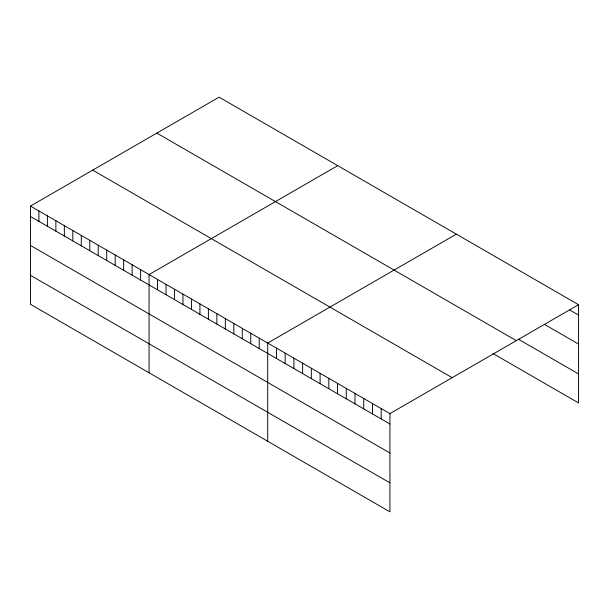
<?xml version="1.0" encoding="UTF-8"?>
<svg xmlns="http://www.w3.org/2000/svg" width="609" height="609" viewBox="0 0 609 609"><rect width="100%" height="100%" fill="white"/><g stroke="black" fill="none" stroke-linecap="round" stroke-linejoin="round"><path stroke-width="0.91" d="M30.45 206.07L389.92 413.61L389.92 511.834L30.45 304.294L30.45 206.07L219.08 97.166L578.55 304.706L578.55 402.93L492.833 353.441M337.706 165.656L149.076 274.56L149.076 372.777M456.331 234.145L267.701 343.05L267.701 441.266M389.92 413.61L578.55 304.706M569.818 310.05L578.55 315.089M544.423 324.376L578.55 344.077M518.236 339.122L578.55 373.941M156.833 133.105L516.303 340.644M92.697 170.132L452.167 377.671M30.45 216.454L389.92 423.993M30.45 245.442L389.92 452.982M30.45 275.306L389.92 482.846M381.196 408.57L381.196 418.954M372.464 403.531L372.464 413.914M363.733 398.492L363.733 408.875M355.001 393.452L355.001 403.836M346.27 388.413L346.27 398.796M337.546 383.373L337.546 393.749M328.814 378.326L328.814 388.709M320.083 373.287L320.083 383.67M311.351 368.247L311.351 378.631M302.62 363.208L302.62 373.591M293.896 358.168L293.896 368.552M285.164 353.129L285.164 363.512M276.433 348.089L276.433 358.473M259.228 338.155L259.228 348.538M250.756 333.26L250.756 343.643M242.283 328.373L242.283 338.756M233.81 323.478L233.81 333.861M225.338 318.591L225.338 328.967M216.865 313.696L216.865 324.079M208.392 308.801L208.392 319.185M199.919 303.914L199.919 314.297M191.439 299.019L191.439 309.402M182.966 294.124L182.966 304.508M174.494 289.237L174.494 299.62M166.021 284.342L166.021 294.726M157.548 279.455L157.548 289.831M140.603 269.665L140.603 280.049M132.13 264.778L132.13 275.161M123.657 259.883L123.657 270.267M115.185 254.988L115.185 265.372M106.712 250.101L106.712 260.485M98.239 245.206L98.239 255.59M89.767 240.319L89.767 250.695M81.286 235.424L81.286 245.808M72.814 230.529L72.814 240.913M64.341 225.642L64.341 236.026M55.868 220.747L55.868 231.131M47.395 215.852L47.395 226.236M38.923 210.965L38.923 221.349"/></g></svg>
